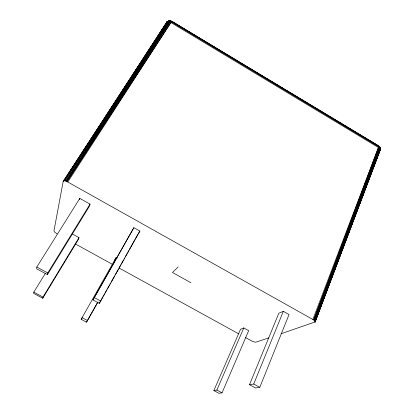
<?xml version="1.0" encoding="UTF-8"?>
<svg xmlns="http://www.w3.org/2000/svg" width="414" height="414" viewBox="0 0 414 414"><rect width="100%" height="100%" fill="white"/><g stroke="black" fill="none" stroke-linecap="round" stroke-linejoin="round"><path stroke-width="0.62" d="M45.302 273.478L33.803 292.144L33.658 293.376L42.756 298.261L78.474 239.297L79.017 237.636L72.502 234.045M36.815 267.025L36.603 268.774L47.424 274.637L89.284 206.426L90.045 204.112L79.804 198.384L36.815 267.025L47.76 272.955L47.424 274.637M167.675 21.782L167.748 21.29L166.661 22.294L63.197 181.358L53.949 230.919L54.788 232.254L57.101 233.889M170.868 21.254C169.352 19.442 165.564 22.356 165.621 24.695M171.857 21.699L171.831 21.274L170.837 20.845L169.88 22.025L66.147 181.187L64.439 180.768L63.197 181.358M42.756 298.261L42.989 297.081L79.017 237.636M79.472 199.574L79.804 198.384M315.152 321.538L380.135 149.428C380.699 148.093 379.695 146.613 378.608 145.878L171.831 21.274L66.97 181.534L66.147 181.187L169.776 20.7L171.913 21.362L378.608 145.878L378.437 147.524L313.719 320.006L314.894 321.067L315.163 321.932L281.08 333.731M380.047 150.261L379.545 151.188L380.316 149.728L379.943 147.322L378.334 145.749L377.92 145.857M380 150.691L380.295 148.916L378.66 146.799L171.277 21.864C169.699 20.824 167.137 20.969 166.293 22.879L167.794 21.331L169.849 20.778M315.163 321.932L380.202 150.091L380.135 149.428L378.437 147.524L170.847 22.496L168.917 21.756L166.661 22.294L63.813 180.809L167.251 21.895L167.639 21.373L169.585 20.845L171.613 21.445L378.717 146.235L380.042 147.632L314.407 320.545L379.219 148.098L379.493 146.856L379.12 146.385M379.798 148.75L314.894 321.067L380.135 149.428M315.344 320.565L316.715 316.948M317.631 314.536L318.775 311.519M320.146 307.907L321.285 304.89M322.201 302.479L323.344 299.467M324.255 297.055L325.854 292.838M326.77 290.426L328.369 286.203M328.825 284.998L330.424 280.78M330.884 279.574L332.939 274.151M333.394 272.945L334.993 268.727M335.449 267.522L339.563 256.67M340.018 255.464L343.222 247.023M343.905 245.217L345.276 241.6M346.42 238.588L347.786 234.971M348.702 232.559L349.846 229.547M350.756 227.136L352.355 222.913M353.271 220.502L354.87 216.284M355.326 215.078L356.925 210.861M357.385 209.655L359.44 204.231M359.895 203.026L361.494 198.803M361.955 197.597L366.064 186.75M366.525 185.544L374.292 165.051M374.975 163.24L376.802 158.417M377.263 157.211L378.862 152.994L314.992 322.19L380.202 150.091M379.219 148.098L313.719 320.006L312.87 319.473L378.437 147.524M259.795 387.323L289.044 314.531L283.331 311.333L278.834 313.222L249.492 384.72L255.469 387.959L259.795 387.323L253.715 384.026L249.492 384.72M253.715 384.026L283.331 311.333M222.033 392.85L248.679 330.641L243.784 327.94L240.518 329.306L213.852 390.568L218.944 393.3L222.033 392.85L216.864 390.071L213.852 390.568M216.864 390.071L243.784 327.94M99.319 303.364L139.896 231.079L133.846 227.695L92.979 299.927L99.319 303.364L103.07 296.636M103.697 295.513L104.323 294.395M104.949 293.272L106.822 289.909M107.449 288.786L109.322 285.427M109.948 284.304L110.574 283.181M111.2 282.063L114.642 275.895M115.263 274.777L118.394 269.172M119.015 268.049L120.893 264.686M121.519 263.563L123.393 260.204M124.019 259.081L124.645 257.958M125.271 256.84L127.145 253.477M127.771 252.354L128.707 250.672M129.334 249.554L134.964 239.463M135.585 238.34L137.464 234.981M117.198 258.057L116.174 257.487L81.16 319.318L86.51 322.19L97.186 303.115M86.51 322.19L97.994 302.013M92.979 299.927L133.846 227.695M114.719 259.935L116.174 257.487M81.16 319.318L82.158 317.683L87.592 320.607M47.76 272.955L90.045 204.112M166.661 22.294L166.293 22.879L167.768 21.502M137.774 234.417L139.896 231.079M379.545 151.188L380.342 149.444L380.254 148.264L379.762 148.243M169.88 22.025L66.97 181.534L312.87 319.473M167.251 21.895L64.439 180.768L168.783 20.912M168.017 21.714L65.231 180.897L168.917 21.756M67.813 181.963L170.847 22.496M178.149 266.963L172.467 272.495L190.932 282.741M268.867 337.86L255.588 342.259L252.436 341.364L245.367 337.508M379.343 147.296L379.705 147.208L380.057 148.171M33.803 292.144L42.989 297.081M94.387 297.619L100.845 301.118M75.762 244.162L112.51 264.386M119.294 268.122L238.583 333.777M178.506 25.704L180.168 26.703M181.829 27.707L183.49 28.706M184.597 29.373L185.705 30.041M187.366 31.045L188.479 31.712M190.14 32.711L191.801 33.715M192.908 34.383L194.016 35.05M195.677 36.049L196.785 36.717M210.079 44.728L211.74 45.731M212.848 46.399L213.955 47.067M216.175 48.402L217.836 49.401M218.944 50.068L220.051 50.736M221.713 51.74L222.82 52.402M224.481 53.406L226.142 54.405M227.25 55.072L228.357 55.74M230.024 56.744L231.131 57.411M232.792 58.41L234.453 59.414M241.652 63.751L242.759 64.418M244.426 65.422L246.087 66.421M247.194 67.089L248.302 67.756M249.963 68.76L251.07 69.428M258.828 74.101L260.489 75.1M261.596 75.767L262.704 76.435M264.365 77.439L265.472 78.106M267.134 79.105L268.795 80.109M273.23 82.779L274.337 83.442M275.998 84.446L277.106 85.113M278.767 86.112L280.428 87.116M281.536 87.784L282.643 88.451M284.304 89.45L285.412 90.117M298.706 98.128L299.814 98.796M301.48 99.8L303.141 100.799M304.249 101.466L306.464 102.801M307.571 103.469L308.678 104.137M310.34 105.14L311.447 105.808M313.108 106.807L314.775 107.811M315.882 108.478L316.989 109.146M318.651 110.145L319.758 110.812M321.419 111.816L323.08 112.815M335.821 120.49L337.482 121.493M338.59 122.161L340.805 123.496M341.912 124.164L343.025 124.831M344.686 125.83L345.793 126.498M347.455 127.502L349.116 128.5M350.223 129.168L351.331 129.836M352.992 130.84L354.099 131.507M355.761 132.506L357.427 133.51M358.534 134.177L359.642 134.845M367.394 139.518L369.055 140.517M370.163 141.184L371.275 141.852M372.936 142.856L374.044 143.523M375.705 144.522L377.366 145.526M166.92 21.978L166.293 22.879L166.92 21.978"/></g></svg>
